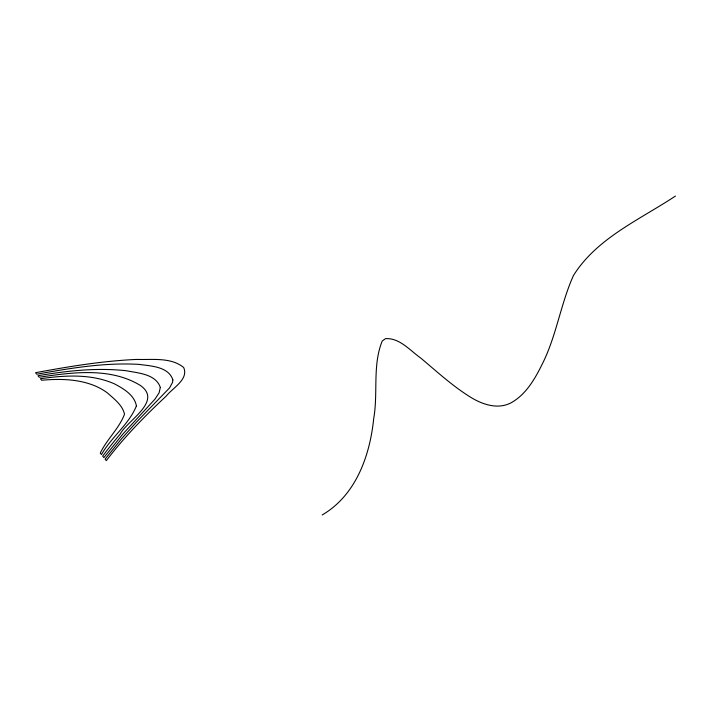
<?xml version="1.0" encoding="UTF-8"?>
<svg xmlns="http://www.w3.org/2000/svg" width="711" height="711" viewBox="0 0 711 711"><rect width="100%" height="100%" fill="white"/><g stroke="black" fill="none" stroke-linecap="round" stroke-linejoin="round"><path stroke-width="1.07" d="M322.181 514.96C355.909 495.3 369.942 455.635 373.684 418.699C378.261 393.085 372.262 365.267 382.269 340.942L385.531 338.649C399.698 337.752 410.078 350.567 420.743 358.068C436.492 371.258 451.689 385.255 469.1 396.285C481.569 404.346 498.207 410.371 512.142 402.204C526.176 393.876 534.725 379.239 541.782 365.019C556.331 336.659 560.464 304.45 573.422 275.566C596.787 238.069 639.9 219.619 675.45 196.04M160.313 387.433L159.122 392.81L155.025 399.075L123.145 433.728L103.886 457.617L102.677 456.107A514.195 439.354 -1.7 0 1 120.15 434.154C127.056 420.503 162.899 401.431 140.44 385.486C110.312 367.089 72.362 372.333 39.194 377.239L37.976 375.728C67.074 370.804 96.838 367.498 126.309 370.742C138.085 373.088 155.905 373.977 160.313 387.433M172.862 379.861L172.56 382.358L169.494 387.975L136.432 422.147L121.697 438.589L105.104 459.128L106.321 460.63C124.141 437.194 144.768 416.095 166.267 396.045C172.515 387.966 188.948 379.487 183.678 367.489C170.8 357.02 152.27 359.944 136.788 359.419C102.731 360.921 69.011 366.485 35.55 372.715L36.759 374.217C70.371 368.165 104.499 362.432 138.769 364.361C150.501 366.023 168.507 366.369 172.862 379.861M136.405 405.883C129.055 424.396 111.227 437.185 101.46 454.605L100.251 453.094C106.872 439.309 119.155 428.449 124.523 414.22C122.532 405.11 113.973 398.773 107.317 392.845A58.782 50.223 -1.7 0 0 95.736 386.18C78.743 378.919 59.742 378.643 41.62 380.252L40.403 378.741C64.825 375.239 91.017 373.657 114.178 383.727C123.225 388.455 134.486 394.978 136.405 405.883"/></g></svg>
